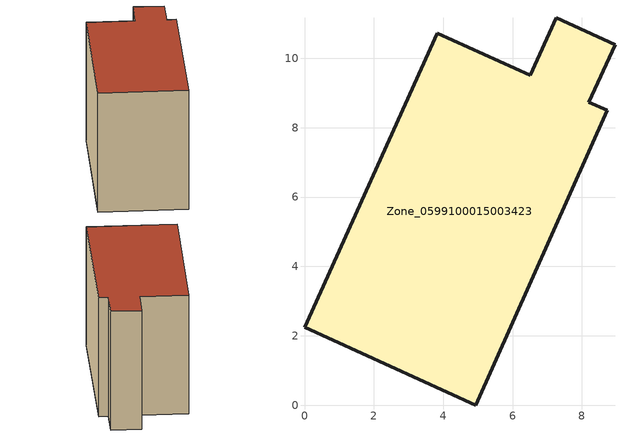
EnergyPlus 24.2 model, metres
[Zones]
Zone_0599100015003423
 floor ground (C_G): 4.94,0 0,2.25 3.83,10.73 6.5,9.51 7.25,11.17 8.95,10.39 8.2,8.74 8.73,8.5 z0.84
 wall outside (C_F): 8.2,8.74 8.95,10.39 7.25,11.17 6.5,9.51 3.83,10.73 0,2.25 4.94,0 8.73,8.5 8.2,8.74 z0.84:8.75
 roof outside (C_R): 4.94,0 8.73,8.5 8.2,8.74 8.95,10.39 7.25,11.17 6.5,9.51 3.83,10.73 0,2.25 z8.75
[BUILDING]
Pand.0599100015003423: North Axis=0; Terrain=City; Loads Convergence Tolerance Value=0.04; Temperature Convergence Tolerance Value=0.4; Solar Distribution=FullExterior; Maximum Number of Warmup Days=25; Minimum Number of Warmup Days=1
[Site:Location]
Rotterdam.The.Hague.AP_ZH_NLD Design_Conditions: Latitude=51.96; Longitude=4.45; Time Zone=1; Elevation=-4.5
[SITE:GROUNDTEMPERATURE:BUILDINGSURFACE]
18, 18, 18, 18, 18, 18, 18, 18, 18, 18, 18, 18
[MATERIAL] Thermal Absorptance=0.9; Solar Absorptance=0.7; Visible Absorptance=0.7
Name | Roughness | Thickness | Conductivity | Density | Specific Heat
G.TI.1965-1974 | MediumSmooth | 0.15 | 0.882353 | 540 | 1210
F.TI.1965-1974 | Rough | 0.3 | 0.697674 | 1920 | 840
R.TI.1965-1974 | MediumRough | 0.2 | 0.232558 | 1500 | 1000
[CONSTRUCTION]
C_G: G.TI.1965-1974
C_F: F.TI.1965-1974
C_R: R.TI.1965-1974
[ZONE]
Zone_0599100015003423: Type=1; Multiplier=1; Ceiling Height=Autocalculate; Volume=Autocalculate; Floor Area=autocalculate; Part of Total Floor Area=Yes
[ZONEINFILTRATION:DESIGNFLOWRATE]
Infil_Zone_0599100015003423: Zone or ZoneList or Space or SpaceList=Zone_0599100015003423; Schedule=AlwaysOn; Design Flow Rate Calculation Method=Flow/Area; Flow Rate per Floor Area=0.003; Constant Term Coefficient=1; Temperature Term Coefficient=0; Velocity Term Coefficient=0; Velocity Squared Term Coefficient=0
[HVACTEMPLATE:ZONE:IDEALLOADSAIRSYSTEM]
Zone_0599100015003423: Maximum Heating Supply Air Temperature=50; Minimum Cooling Supply Air Temperature=13; Maximum Heating Supply Air Humidity Ratio=0.0156; Minimum Cooling Supply Air Humidity Ratio=0.0077; Heating Limit=NoLimit; Cooling Limit=NoLimit; Dehumidification Control Type=ConstantSensibleHeatRatio; Cooling Sensible Heat Ratio=0.7; Dehumidification Setpoint=60; Humidification Control Type=None; Humidification Setpoint=30; Outdoor Air Method=None; Outdoor Air Flow Rate per Person=0.00944; Outdoor Air Flow Rate per Zone Floor Area=0; Outdoor Air Flow Rate per Zone=0; Demand Controlled Ventilation Type=None; Outdoor Air Economizer Type=NoEconomizer; Heat Recovery Type=None; Sensible Heat Recovery Effectiveness=0.7; Latent Heat Recovery Effectiveness=0.65
[ZONECONTROL:THERMOSTAT]
ThermostatControl_Zone_0599100015003423: Zone or ZoneList=Zone_0599100015003423; Control Type Schedule=DualSetpointControlType; Control 1=Thermostat_Zone_0599100015003423; Temperature Difference Between Cutout And Setpoint=0
[THERMOSTATSETPOINT:DUALSETPOINT]
Thermostat_Zone_0599100015003423: Heating Setpoint Temperature Schedule=HeatingSetpoint_Zone_0599100015003423; Cooling Setpoint Temperature Schedule=CoolingSetpoint_Zone_0599100015003423
[SCHEDULE:COMPACT]
HeatingSetpoint_Zone_0599100015003423: Through: 12/31, For: AllDays, Until: 24:00, 21
CoolingSetpoint_Zone_0599100015003423: Through: 12/31, For: AllDays, Until: 24:00, 24
DualSetpointControlType: Through: 12/31, For: AllDays, Until: 24:00, 4
AlwaysOn: Through: 12/31, For: AllDays, Until: 24:00, 1
